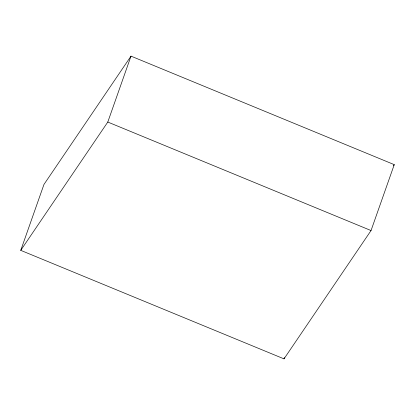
<?xml version="1.0" encoding="UTF-8"?>
<svg xmlns="http://www.w3.org/2000/svg" width="415" height="415" viewBox="0 0 415 415"><rect width="100%" height="100%" fill="white"/><g stroke="black" fill="none" stroke-linecap="round" stroke-linejoin="round"><path stroke-width="0.62" d="M20.75 250.359L43.959 184.452L131 56.134L394.25 164.641L371.041 230.548L284 358.866L20.75 250.359L107.791 122.046L131 56.134M284 358.866L284.431 357.647M393.524 165.71L394.25 164.641M107.791 122.046L371.041 230.548"/></g></svg>
